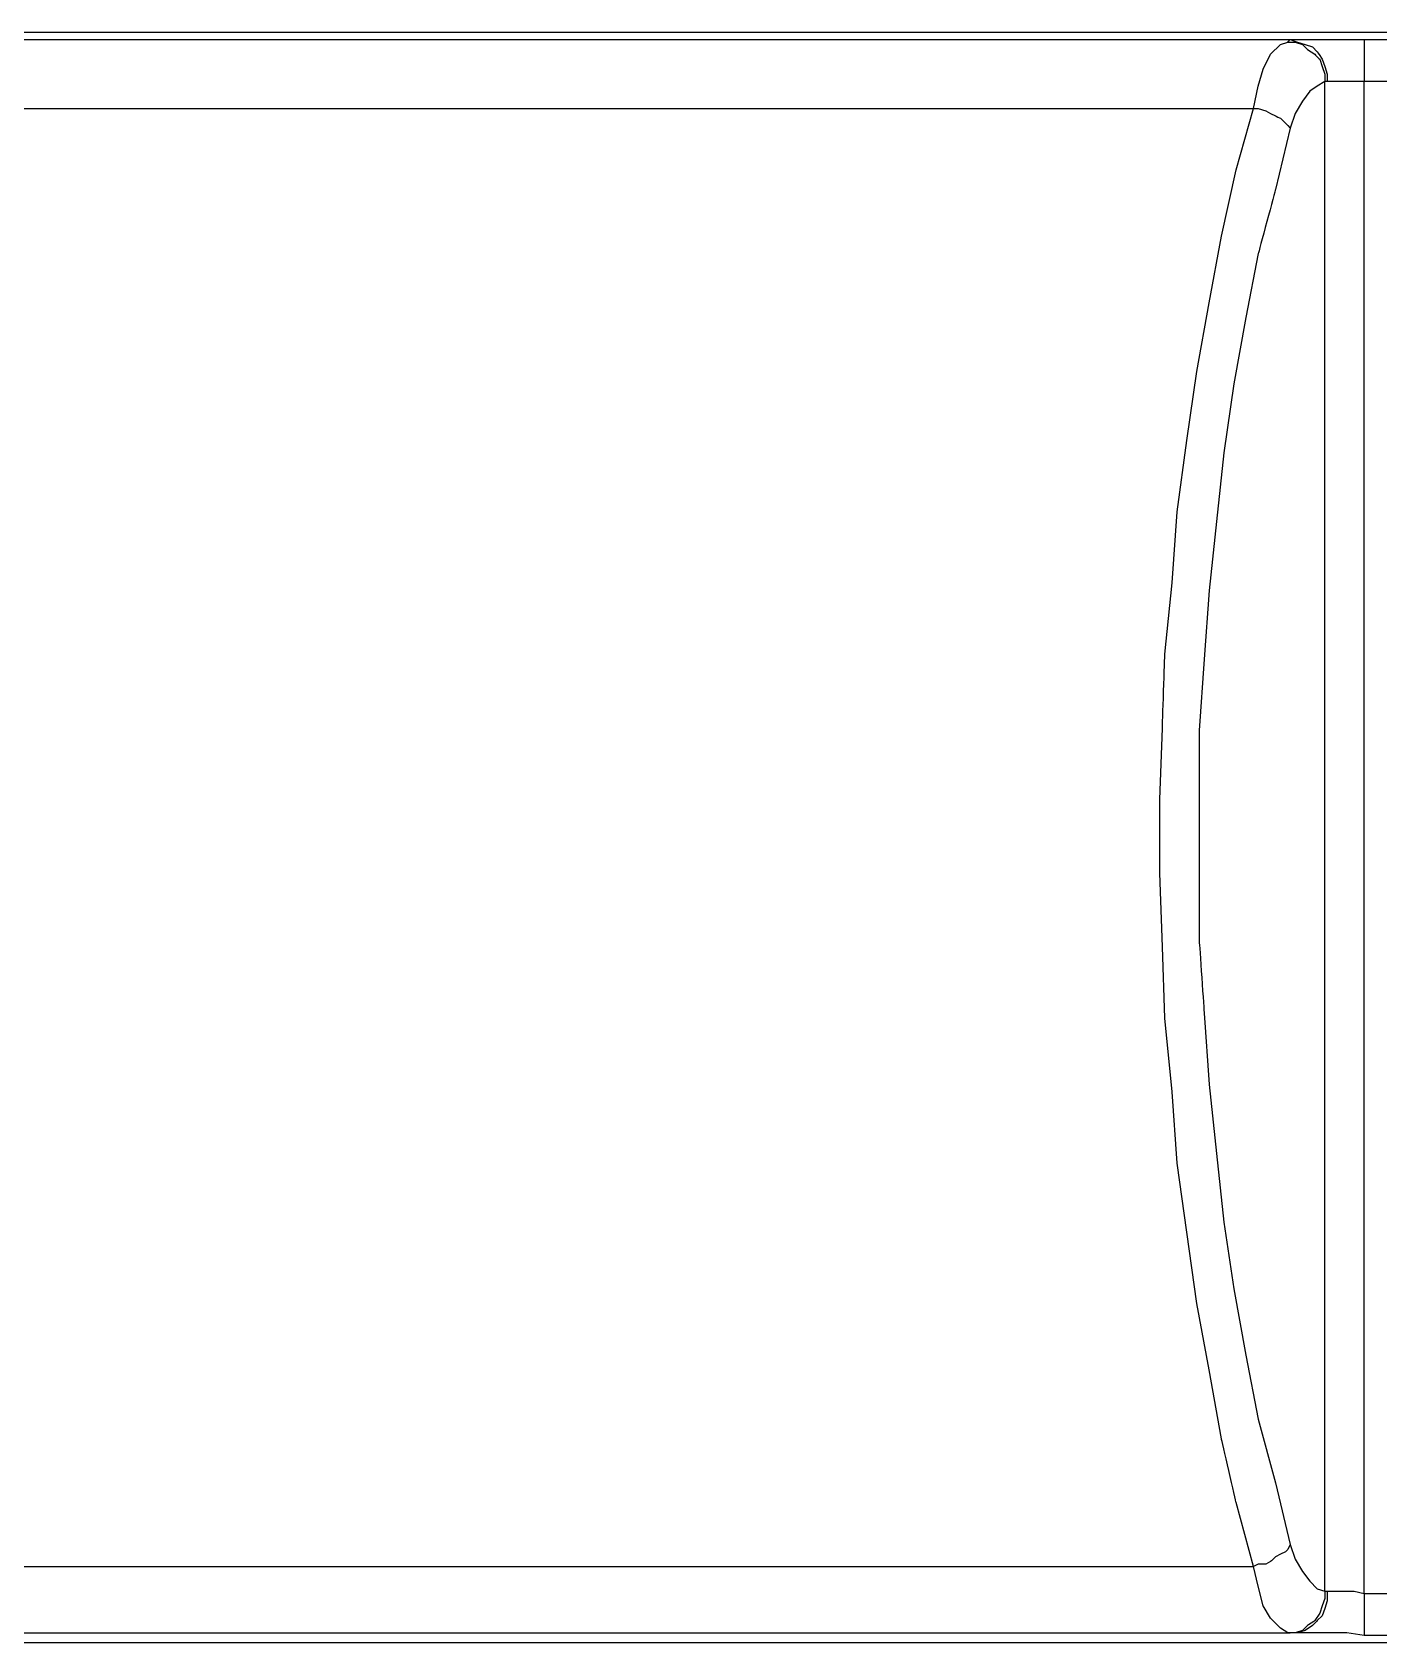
# Model space of a CAD drawing. Header units: centimetres. Extents: x -8.4 to 3.7, y -7.8 to 8.
# Drawn here: x -5.062 to -4.096, y 0.713 to 1.87 of the extents above; entities that cross this region are included whole.
import ezdxf

# ---------------------------------------------------------------- set-up
doc = ezdxf.new("R2010")
doc.units = ezdxf.units.CM
doc.header["$MEASUREMENT"] = 0
doc.layers.add('Layer 1', color=7, linetype='Continuous')

msp = doc.modelspace()

# ---------------------------------------------------------------- linework, layer by layer
at = {"layer": 'Layer 1', "lineweight": 25}
for points in [[(-5.94571, 1.86425), (-5.94571, 1.86425), (-4.1593, 1.86425), (-4.1593, 1.86425)], [(-5.72329, 1.86954), (-5.72329, 1.86954), (-2.46998, 1.86954), (-2.46998, 1.86954)], [(-4.16106, 1.86248), (-4.16106, 1.86248), (-4.1593, 1.86425), (-4.1593, 1.86425)], [(-4.10634, 1.86425), (-4.10634, 1.86425), (-4.08516, 1.86425), (-4.08516, 1.86425)], [(-4.13458, 0.7504), (-4.13458, 0.7504), (-4.13458, 1.83424), (-4.13458, 1.83424)], [(-4.13282, 1.83424), (-4.13282, 1.83424), (-4.13458, 1.83424), (-4.13458, 1.83424)], [(-4.10634, 0.74863), (-4.10634, 0.74863), (-4.10634, 1.83424), (-4.10634, 1.83424)], [(-4.08516, 1.83424), (-4.08516, 1.83424), (-4.10634, 1.83424), (-4.10634, 1.83424)], [(-5.91923, 1.81482), (-5.91923, 1.81482), (-4.18578, 1.81482), (-4.18578, 1.81482)], [(-5.91923, 0.76805), (-5.91923, 0.76805), (-4.18578, 0.76805), (-4.18578, 0.76805)], [(-4.13458, 0.7504), (-4.13458, 0.7504), (-4.13282, 0.7504), (-4.13282, 0.7504)], [(-4.10634, 0.74863), (-4.10634, 0.74863), (-4.08516, 0.74863), (-4.08516, 0.74863)], [(-5.94571, 0.72039), (-5.94571, 0.72039), (-4.1593, 0.72039), (-4.1593, 0.72039)], [(-4.1593, 0.72039), (-4.1593, 0.72039), (-4.16106, 0.72039), (-4.16106, 0.72039)], [(-4.08516, 0.71862), (-4.08516, 0.71862), (-4.10634, 0.71862), (-4.10634, 0.71862)], [(-2.46998, 0.71332), (-2.46998, 0.71332), (-5.72329, 0.71332), (-5.72329, 0.71332)]]:
    msp.add_open_spline(points, degree=3, dxfattribs=at)
for points, knots in [([(-4.18578, 1.81482), (-4.18578, 1.81482), (-4.18225, 1.83071), (-4.18225, 1.83071), (-4.18225, 1.83071), (-4.18225, 1.83071), (-4.17872, 1.84306), (-4.17872, 1.84306), (-4.17872, 1.84306), (-4.17872, 1.84306), (-4.17342, 1.85366), (-4.17342, 1.85366), (-4.17342, 1.85366), (-4.17342, 1.85366), (-4.16636, 1.86072), (-4.16636, 1.86072), (-4.16636, 1.86072), (-4.16636, 1.86072), (-4.16106, 1.86248), (-4.16106, 1.86248)], [0, 0, 0, 0, 0.1666667, 0.1666667, 0.1666667, 0.1666667, 0.3333333, 0.3333333, 0.3333333, 0.3333333, 0.5, 0.5, 0.5, 0.5, 0.6666667, 0.6666667, 0.6666667, 0.6666667, 1, 1, 1, 1]), ([(-4.16106, 1.86248), (-4.16106, 1.86248), (-4.15577, 1.86248), (-4.15577, 1.86248), (-4.15577, 1.86248), (-4.15577, 1.86248), (-4.15047, 1.86072), (-4.15047, 1.86072), (-4.15047, 1.86072), (-4.15047, 1.86072), (-4.14694, 1.85719), (-4.14694, 1.85719), (-4.14694, 1.85719), (-4.14694, 1.85719), (-4.14164, 1.85366), (-4.14164, 1.85366), (-4.14164, 1.85366), (-4.14164, 1.85366), (-4.13812, 1.85013), (-4.13812, 1.85013), (-4.13812, 1.85013), (-4.13812, 1.85013), (-4.13635, 1.84483), (-4.13635, 1.84483), (-4.13635, 1.84483), (-4.13635, 1.84483), (-4.13458, 1.83954), (-4.13458, 1.83954), (-4.13458, 1.83954), (-4.13458, 1.83954), (-4.13458, 1.83424), (-4.13458, 1.83424)], [0, 0, 0, 0, 0.1111111, 0.1111111, 0.1111111, 0.1111111, 0.2222222, 0.2222222, 0.2222222, 0.2222222, 0.3333333, 0.3333333, 0.3333333, 0.3333333, 0.4444444, 0.4444444, 0.4444444, 0.4444445, 0.5555556, 0.5555556, 0.5555556, 0.5555556, 0.6666667, 0.6666667, 0.6666667, 0.6666667, 0.7777778, 0.7777778, 0.7777778, 0.7777778, 1, 1, 1, 1]), ([(-4.1593, 1.86425), (-4.1593, 1.86425), (-4.154, 1.86248), (-4.154, 1.86248), (-4.154, 1.86248), (-4.154, 1.86248), (-4.14871, 1.86072), (-4.14871, 1.86072), (-4.14871, 1.86072), (-4.14871, 1.86072), (-4.14341, 1.85895), (-4.14341, 1.85895), (-4.14341, 1.85895), (-4.14341, 1.85895), (-4.13988, 1.85542), (-4.13988, 1.85542), (-4.13988, 1.85542), (-4.13988, 1.85542), (-4.13635, 1.85013), (-4.13635, 1.85013), (-4.13635, 1.85013), (-4.13635, 1.85013), (-4.13458, 1.84483), (-4.13458, 1.84483), (-4.13458, 1.84483), (-4.13458, 1.84483), (-4.13282, 1.83954), (-4.13282, 1.83954), (-4.13282, 1.83954), (-4.13282, 1.83954), (-4.13282, 1.83424), (-4.13282, 1.83424)], [0, 0, 0, 0, 0.1111111, 0.1111111, 0.1111111, 0.1111111, 0.2222222, 0.2222222, 0.2222222, 0.2222222, 0.3333333, 0.3333333, 0.3333333, 0.3333333, 0.4444444, 0.4444444, 0.4444444, 0.4444445, 0.5555556, 0.5555556, 0.5555556, 0.5555556, 0.6666667, 0.6666667, 0.6666667, 0.6666667, 0.7777778, 0.7777778, 0.7777778, 0.7777778, 1, 1, 1, 1]), ([(-4.1593, 1.86425), (-4.1593, 1.86425), (-4.15047, 1.86425), (-4.15047, 1.86425), (-4.15047, 1.86425), (-4.15047, 1.86425), (-4.14164, 1.86425), (-4.14164, 1.86425), (-4.14164, 1.86425), (-4.14164, 1.86425), (-4.13106, 1.86425), (-4.13106, 1.86425), (-4.13106, 1.86425), (-4.13106, 1.86425), (-4.1187, 1.86425), (-4.1187, 1.86425), (-4.1187, 1.86425), (-4.1187, 1.86425), (-4.10634, 1.86425), (-4.10634, 1.86425)], [0, 0, 0, 0, 0.1666667, 0.1666667, 0.1666667, 0.1666667, 0.3333333, 0.3333333, 0.3333333, 0.3333333, 0.5, 0.5, 0.5, 0.5, 0.6666667, 0.6666667, 0.6666667, 0.6666667, 1, 1, 1, 1]), ([(-4.10634, 1.86425), (-4.10634, 1.86425), (-4.10634, 1.86425), (-4.10634, 1.86425), (-4.10634, 1.86425), (-4.10634, 1.86425), (-4.10634, 1.86248), (-4.10634, 1.86248), (-4.10634, 1.86248), (-4.10634, 1.86248), (-4.10634, 1.85895), (-4.10634, 1.85895), (-4.10634, 1.85895), (-4.10634, 1.85895), (-4.10634, 1.85542), (-4.10634, 1.85542), (-4.10634, 1.85542), (-4.10634, 1.85542), (-4.10634, 1.85013), (-4.10634, 1.85013), (-4.10634, 1.85013), (-4.10634, 1.85013), (-4.10634, 1.84483), (-4.10634, 1.84483), (-4.10634, 1.84483), (-4.10634, 1.84483), (-4.10634, 1.83954), (-4.10634, 1.83954), (-4.10634, 1.83954), (-4.10634, 1.83954), (-4.10634, 1.83424), (-4.10634, 1.83424)], [0, 0, 0, 0, 0.1111111, 0.1111111, 0.1111111, 0.1111111, 0.2222222, 0.2222222, 0.2222222, 0.2222222, 0.3333333, 0.3333333, 0.3333333, 0.3333333, 0.4444444, 0.4444444, 0.4444444, 0.4444445, 0.5555556, 0.5555556, 0.5555556, 0.5555556, 0.6666667, 0.6666667, 0.6666667, 0.6666667, 0.7777778, 0.7777778, 0.7777778, 0.7777778, 1, 1, 1, 1]), ([(-4.13458, 1.83424), (-4.13458, 1.83424), (-4.13988, 1.83071), (-4.13988, 1.83071), (-4.13988, 1.83071), (-4.13988, 1.83071), (-4.14518, 1.82718), (-4.14518, 1.82718), (-4.14518, 1.82718), (-4.14518, 1.82718), (-4.15047, 1.82012), (-4.15047, 1.82012), (-4.15047, 1.82012), (-4.15047, 1.82012), (-4.15577, 1.81129), (-4.15577, 1.81129), (-4.15577, 1.81129), (-4.15577, 1.81129), (-4.1593, 1.8007), (-4.1593, 1.8007)], [0, 0, 0, 0, 0.1666667, 0.1666667, 0.1666667, 0.1666667, 0.3333333, 0.3333333, 0.3333333, 0.3333333, 0.5, 0.5, 0.5, 0.5, 0.6666667, 0.6666667, 0.6666667, 0.6666667, 1, 1, 1, 1]), ([(-4.10634, 1.83424), (-4.10634, 1.83424), (-4.1134, 1.83424), (-4.1134, 1.83424), (-4.1134, 1.83424), (-4.1134, 1.83424), (-4.1187, 1.83424), (-4.1187, 1.83424), (-4.1187, 1.83424), (-4.1187, 1.83424), (-4.124, 1.83424), (-4.124, 1.83424), (-4.124, 1.83424), (-4.124, 1.83424), (-4.12929, 1.83424), (-4.12929, 1.83424), (-4.12929, 1.83424), (-4.12929, 1.83424), (-4.13282, 1.83424), (-4.13282, 1.83424)], [0, 0, 0, 0, 0.1666667, 0.1666667, 0.1666667, 0.1666667, 0.3333333, 0.3333333, 0.3333333, 0.3333333, 0.5, 0.5, 0.5, 0.5, 0.6666667, 0.6666667, 0.6666667, 0.6666667, 1, 1, 1, 1]), ([(-4.18578, 0.76805), (-4.18578, 0.76805), (-4.19813, 0.81394), (-4.19813, 0.81394), (-4.19813, 0.81394), (-4.19813, 0.81394), (-4.20873, 0.85984), (-4.20873, 0.85984), (-4.20873, 0.85984), (-4.20873, 0.85984), (-4.21755, 0.90927), (-4.21755, 0.90927), (-4.21755, 0.90927), (-4.21755, 0.90927), (-4.22638, 0.95693), (-4.22638, 0.95693), (-4.22638, 0.95693), (-4.22638, 0.95693), (-4.23344, 1.00812), (-4.23344, 1.00812), (-4.23344, 1.00812), (-4.23344, 1.00812), (-4.2405, 1.05754), (-4.2405, 1.05754), (-4.2405, 1.05754), (-4.2405, 1.05754), (-4.24403, 1.10874), (-4.24403, 1.10874), (-4.24403, 1.10874), (-4.24403, 1.10874), (-4.24933, 1.16169), (-4.24933, 1.16169), (-4.24933, 1.16169), (-4.24933, 1.16169), (-4.25109, 1.21289), (-4.25109, 1.21289), (-4.25109, 1.21289), (-4.25109, 1.21289), (-4.25285, 1.26584), (-4.25285, 1.26584), (-4.25285, 1.26584), (-4.25285, 1.26584), (-4.25285, 1.31879), (-4.25285, 1.31879), (-4.25285, 1.31879), (-4.25285, 1.31879), (-4.25109, 1.36999), (-4.25109, 1.36999), (-4.25109, 1.36999), (-4.25109, 1.36999), (-4.24933, 1.42294), (-4.24933, 1.42294), (-4.24933, 1.42294), (-4.24933, 1.42294), (-4.24403, 1.47414), (-4.24403, 1.47414), (-4.24403, 1.47414), (-4.24403, 1.47414), (-4.2405, 1.52533), (-4.2405, 1.52533), (-4.2405, 1.52533), (-4.2405, 1.52533), (-4.23344, 1.57652), (-4.23344, 1.57652), (-4.23344, 1.57652), (-4.23344, 1.57652), (-4.22638, 1.62595), (-4.22638, 1.62595), (-4.22638, 1.62595), (-4.22638, 1.62595), (-4.21755, 1.67537), (-4.21755, 1.67537), (-4.21755, 1.67537), (-4.21755, 1.67537), (-4.20873, 1.72303), (-4.20873, 1.72303), (-4.20873, 1.72303), (-4.20873, 1.72303), (-4.19813, 1.77069), (-4.19813, 1.77069), (-4.19813, 1.77069), (-4.19813, 1.77069), (-4.18578, 1.81482), (-4.18578, 1.81482)], [0, 0, 0, 0, 0.0454545, 0.0454545, 0.0454545, 0.0454546, 0.0909091, 0.0909091, 0.0909091, 0.0909091, 0.1363636, 0.1363636, 0.1363636, 0.1363636, 0.1818182, 0.1818182, 0.1818182, 0.1818182, 0.2272727, 0.2272727, 0.2272727, 0.2272727, 0.2727273, 0.2727273, 0.2727273, 0.2727273, 0.3181818, 0.3181818, 0.3181818, 0.3181818, 0.3636364, 0.3636364, 0.3636364, 0.3636364, 0.4090909, 0.4090909, 0.4090909, 0.4090909, 0.4545455, 0.4545455, 0.4545455, 0.4545455, 0.5, 0.5, 0.5, 0.5, 0.5454545, 0.5454545, 0.5454545, 0.5454546, 0.5909091, 0.5909091, 0.5909091, 0.5909091, 0.6363636, 0.6363636, 0.6363636, 0.6363636, 0.6818182, 0.6818182, 0.6818182, 0.6818182, 0.7272727, 0.7272727, 0.7272727, 0.7272727, 0.7727273, 0.7727273, 0.7727273, 0.7727273, 0.8181818, 0.8181818, 0.8181818, 0.8181818, 0.8636364, 0.8636364, 0.8636364, 0.8636364, 0.9090909, 0.9090909, 0.9090909, 0.9090909, 1, 1, 1, 1]), ([(-4.18578, 1.81482), (-4.18578, 1.81482), (-4.18225, 1.81482), (-4.18225, 1.81482), (-4.18225, 1.81482), (-4.18225, 1.81482), (-4.17695, 1.81306), (-4.17695, 1.81306), (-4.17695, 1.81306), (-4.17695, 1.81306), (-4.17342, 1.81129), (-4.17342, 1.81129), (-4.17342, 1.81129), (-4.17342, 1.81129), (-4.16989, 1.80952), (-4.16989, 1.80952), (-4.16989, 1.80952), (-4.16989, 1.80952), (-4.16636, 1.80776), (-4.16636, 1.80776), (-4.16636, 1.80776), (-4.16636, 1.80776), (-4.16283, 1.80423), (-4.16283, 1.80423), (-4.16283, 1.80423), (-4.16283, 1.80423), (-4.16106, 1.80246), (-4.16106, 1.80246), (-4.16106, 1.80246), (-4.16106, 1.80246), (-4.1593, 1.8007), (-4.1593, 1.8007)], [0, 0, 0, 0, 0.1111111, 0.1111111, 0.1111111, 0.1111111, 0.2222222, 0.2222222, 0.2222222, 0.2222222, 0.3333333, 0.3333333, 0.3333333, 0.3333333, 0.4444444, 0.4444444, 0.4444444, 0.4444445, 0.5555556, 0.5555556, 0.5555556, 0.5555556, 0.6666667, 0.6666667, 0.6666667, 0.6666667, 0.7777778, 0.7777778, 0.7777778, 0.7777778, 1, 1, 1, 1]), ([(-4.1593, 1.8007), (-4.1593, 1.8007), (-4.16989, 1.75657), (-4.16989, 1.75657), (-4.16989, 1.75657), (-4.16989, 1.75657), (-4.18225, 1.71068), (-4.18225, 1.71068), (-4.18225, 1.71068), (-4.18225, 1.71068), (-4.19107, 1.66478), (-4.19107, 1.66478), (-4.19107, 1.66478), (-4.19107, 1.66478), (-4.1999, 1.61712), (-4.1999, 1.61712), (-4.1999, 1.61712), (-4.1999, 1.61712), (-4.20696, 1.56769), (-4.20696, 1.56769), (-4.20696, 1.56769), (-4.20696, 1.56769), (-4.21226, 1.51827), (-4.21226, 1.51827), (-4.21226, 1.51827), (-4.21226, 1.51827), (-4.21755, 1.46884), (-4.21755, 1.46884), (-4.21755, 1.46884), (-4.21755, 1.46884), (-4.22108, 1.41942), (-4.22108, 1.41942), (-4.22108, 1.41942), (-4.22108, 1.41942), (-4.22461, 1.36822), (-4.22461, 1.36822), (-4.22461, 1.36822), (-4.22461, 1.36822), (-4.22461, 1.31703), (-4.22461, 1.31703), (-4.22461, 1.31703), (-4.22461, 1.31703), (-4.22461, 1.26584), (-4.22461, 1.26584), (-4.22461, 1.26584), (-4.22461, 1.26584), (-4.22461, 1.21641), (-4.22461, 1.21641), (-4.22461, 1.21641), (-4.22461, 1.21641), (-4.22108, 1.16522), (-4.22108, 1.16522), (-4.22108, 1.16522), (-4.22108, 1.16522), (-4.21755, 1.11403), (-4.21755, 1.11403), (-4.21755, 1.11403), (-4.21755, 1.11403), (-4.21226, 1.0646), (-4.21226, 1.0646), (-4.21226, 1.0646), (-4.21226, 1.0646), (-4.20696, 1.01518), (-4.20696, 1.01518), (-4.20696, 1.01518), (-4.20696, 1.01518), (-4.1999, 0.96752), (-4.1999, 0.96752), (-4.1999, 0.96752), (-4.1999, 0.96752), (-4.19107, 0.91985), (-4.19107, 0.91985), (-4.19107, 0.91985), (-4.19107, 0.91985), (-4.18225, 0.87396), (-4.18225, 0.87396), (-4.18225, 0.87396), (-4.18225, 0.87396), (-4.16989, 0.82807), (-4.16989, 0.82807), (-4.16989, 0.82807), (-4.16989, 0.82807), (-4.1593, 0.78394), (-4.1593, 0.78394)], [0, 0, 0, 0, 0.0454545, 0.0454545, 0.0454545, 0.0454546, 0.0909091, 0.0909091, 0.0909091, 0.0909091, 0.1363636, 0.1363636, 0.1363636, 0.1363636, 0.1818182, 0.1818182, 0.1818182, 0.1818182, 0.2272727, 0.2272727, 0.2272727, 0.2272727, 0.2727273, 0.2727273, 0.2727273, 0.2727273, 0.3181818, 0.3181818, 0.3181818, 0.3181818, 0.3636364, 0.3636364, 0.3636364, 0.3636364, 0.4090909, 0.4090909, 0.4090909, 0.4090909, 0.4545455, 0.4545455, 0.4545455, 0.4545455, 0.5, 0.5, 0.5, 0.5, 0.5454545, 0.5454545, 0.5454545, 0.5454546, 0.5909091, 0.5909091, 0.5909091, 0.5909091, 0.6363636, 0.6363636, 0.6363636, 0.6363636, 0.6818182, 0.6818182, 0.6818182, 0.6818182, 0.7272727, 0.7272727, 0.7272727, 0.7272727, 0.7727273, 0.7727273, 0.7727273, 0.7727273, 0.8181818, 0.8181818, 0.8181818, 0.8181818, 0.8636364, 0.8636364, 0.8636364, 0.8636364, 0.9090909, 0.9090909, 0.9090909, 0.9090909, 1, 1, 1, 1]), ([(-4.1593, 0.78394), (-4.1593, 0.78394), (-4.16106, 0.7804), (-4.16106, 0.7804), (-4.16106, 0.7804), (-4.16106, 0.7804), (-4.16283, 0.77864), (-4.16283, 0.77864), (-4.16283, 0.77864), (-4.16283, 0.77864), (-4.16636, 0.77687), (-4.16636, 0.77687), (-4.16636, 0.77687), (-4.16636, 0.77687), (-4.16989, 0.77511), (-4.16989, 0.77511), (-4.16989, 0.77511), (-4.16989, 0.77511), (-4.17342, 0.77158), (-4.17342, 0.77158), (-4.17342, 0.77158), (-4.17342, 0.77158), (-4.17695, 0.76981), (-4.17695, 0.76981), (-4.17695, 0.76981), (-4.17695, 0.76981), (-4.18225, 0.76981), (-4.18225, 0.76981), (-4.18225, 0.76981), (-4.18225, 0.76981), (-4.18578, 0.76805), (-4.18578, 0.76805)], [0, 0, 0, 0, 0.1111111, 0.1111111, 0.1111111, 0.1111111, 0.2222222, 0.2222222, 0.2222222, 0.2222222, 0.3333333, 0.3333333, 0.3333333, 0.3333333, 0.4444444, 0.4444444, 0.4444444, 0.4444445, 0.5555556, 0.5555556, 0.5555556, 0.5555556, 0.6666667, 0.6666667, 0.6666667, 0.6666667, 0.7777778, 0.7777778, 0.7777778, 0.7777778, 1, 1, 1, 1]), ([(-4.1593, 0.78394), (-4.1593, 0.78394), (-4.15577, 0.77334), (-4.15577, 0.77334), (-4.15577, 0.77334), (-4.15577, 0.77334), (-4.15047, 0.76452), (-4.15047, 0.76452), (-4.15047, 0.76452), (-4.15047, 0.76452), (-4.14518, 0.75746), (-4.14518, 0.75746), (-4.14518, 0.75746), (-4.14518, 0.75746), (-4.13988, 0.75216), (-4.13988, 0.75216), (-4.13988, 0.75216), (-4.13988, 0.75216), (-4.13458, 0.7504), (-4.13458, 0.7504)], [0, 0, 0, 0, 0.1666667, 0.1666667, 0.1666667, 0.1666667, 0.3333333, 0.3333333, 0.3333333, 0.3333333, 0.5, 0.5, 0.5, 0.5, 0.6666667, 0.6666667, 0.6666667, 0.6666667, 1, 1, 1, 1]), ([(-4.16106, 0.72039), (-4.16106, 0.72039), (-4.16636, 0.72392), (-4.16636, 0.72392), (-4.16636, 0.72392), (-4.16636, 0.72392), (-4.17342, 0.73098), (-4.17342, 0.73098), (-4.17342, 0.73098), (-4.17342, 0.73098), (-4.17872, 0.7398), (-4.17872, 0.7398), (-4.17872, 0.7398), (-4.17872, 0.7398), (-4.18225, 0.75392), (-4.18225, 0.75392), (-4.18225, 0.75392), (-4.18225, 0.75392), (-4.18578, 0.76805), (-4.18578, 0.76805)], [0, 0, 0, 0, 0.1666667, 0.1666667, 0.1666667, 0.1666667, 0.3333333, 0.3333333, 0.3333333, 0.3333333, 0.5, 0.5, 0.5, 0.5, 0.6666667, 0.6666667, 0.6666667, 0.6666667, 1, 1, 1, 1]), ([(-4.13458, 0.7504), (-4.13458, 0.7504), (-4.13458, 0.7451), (-4.13458, 0.7451), (-4.13458, 0.7451), (-4.13458, 0.7451), (-4.13635, 0.7398), (-4.13635, 0.7398), (-4.13635, 0.7398), (-4.13635, 0.7398), (-4.13812, 0.73451), (-4.13812, 0.73451), (-4.13812, 0.73451), (-4.13812, 0.73451), (-4.14164, 0.72921), (-4.14164, 0.72921), (-4.14164, 0.72921), (-4.14164, 0.72921), (-4.14694, 0.72568), (-4.14694, 0.72568), (-4.14694, 0.72568), (-4.14694, 0.72568), (-4.15047, 0.72215), (-4.15047, 0.72215), (-4.15047, 0.72215), (-4.15047, 0.72215), (-4.15577, 0.72039), (-4.15577, 0.72039), (-4.15577, 0.72039), (-4.15577, 0.72039), (-4.16106, 0.72039), (-4.16106, 0.72039)], [0, 0, 0, 0, 0.1111111, 0.1111111, 0.1111111, 0.1111111, 0.2222222, 0.2222222, 0.2222222, 0.2222222, 0.3333333, 0.3333333, 0.3333333, 0.3333333, 0.4444444, 0.4444444, 0.4444444, 0.4444445, 0.5555556, 0.5555556, 0.5555556, 0.5555556, 0.6666667, 0.6666667, 0.6666667, 0.6666667, 0.7777778, 0.7777778, 0.7777778, 0.7777778, 1, 1, 1, 1]), ([(-4.13282, 0.7504), (-4.13282, 0.7504), (-4.13282, 0.74334), (-4.13282, 0.74334), (-4.13282, 0.74334), (-4.13282, 0.74334), (-4.13458, 0.73804), (-4.13458, 0.73804), (-4.13458, 0.73804), (-4.13458, 0.73804), (-4.13635, 0.73274), (-4.13635, 0.73274), (-4.13635, 0.73274), (-4.13635, 0.73274), (-4.13988, 0.72921), (-4.13988, 0.72921), (-4.13988, 0.72921), (-4.13988, 0.72921), (-4.14341, 0.72568), (-4.14341, 0.72568), (-4.14341, 0.72568), (-4.14341, 0.72568), (-4.14871, 0.72215), (-4.14871, 0.72215), (-4.14871, 0.72215), (-4.14871, 0.72215), (-4.154, 0.72039), (-4.154, 0.72039), (-4.154, 0.72039), (-4.154, 0.72039), (-4.1593, 0.72039), (-4.1593, 0.72039)], [0, 0, 0, 0, 0.1111111, 0.1111111, 0.1111111, 0.1111111, 0.2222222, 0.2222222, 0.2222222, 0.2222222, 0.3333333, 0.3333333, 0.3333333, 0.3333333, 0.4444444, 0.4444444, 0.4444444, 0.4444445, 0.5555556, 0.5555556, 0.5555556, 0.5555556, 0.6666667, 0.6666667, 0.6666667, 0.6666667, 0.7777778, 0.7777778, 0.7777778, 0.7777778, 1, 1, 1, 1]), ([(-4.13282, 0.7504), (-4.13282, 0.7504), (-4.12929, 0.7504), (-4.12929, 0.7504), (-4.12929, 0.7504), (-4.12929, 0.7504), (-4.124, 0.7504), (-4.124, 0.7504), (-4.124, 0.7504), (-4.124, 0.7504), (-4.1187, 0.7504), (-4.1187, 0.7504), (-4.1187, 0.7504), (-4.1187, 0.7504), (-4.1134, 0.7504), (-4.1134, 0.7504), (-4.1134, 0.7504), (-4.1134, 0.7504), (-4.10634, 0.74863), (-4.10634, 0.74863)], [0, 0, 0, 0, 0.1666667, 0.1666667, 0.1666667, 0.1666667, 0.3333333, 0.3333333, 0.3333333, 0.3333333, 0.5, 0.5, 0.5, 0.5, 0.6666667, 0.6666667, 0.6666667, 0.6666667, 1, 1, 1, 1]), ([(-4.10634, 0.74863), (-4.10634, 0.74863), (-4.10634, 0.74334), (-4.10634, 0.74334), (-4.10634, 0.74334), (-4.10634, 0.74334), (-4.10634, 0.73804), (-4.10634, 0.73804), (-4.10634, 0.73804), (-4.10634, 0.73804), (-4.10634, 0.73274), (-4.10634, 0.73274), (-4.10634, 0.73274), (-4.10634, 0.73274), (-4.10634, 0.72921), (-4.10634, 0.72921), (-4.10634, 0.72921), (-4.10634, 0.72921), (-4.10634, 0.72392), (-4.10634, 0.72392), (-4.10634, 0.72392), (-4.10634, 0.72392), (-4.10634, 0.72215), (-4.10634, 0.72215), (-4.10634, 0.72215), (-4.10634, 0.72215), (-4.10634, 0.72039), (-4.10634, 0.72039), (-4.10634, 0.72039), (-4.10634, 0.72039), (-4.10634, 0.71862), (-4.10634, 0.71862)], [0, 0, 0, 0, 0.1111111, 0.1111111, 0.1111111, 0.1111111, 0.2222222, 0.2222222, 0.2222222, 0.2222222, 0.3333333, 0.3333333, 0.3333333, 0.3333333, 0.4444444, 0.4444444, 0.4444444, 0.4444445, 0.5555556, 0.5555556, 0.5555556, 0.5555556, 0.6666667, 0.6666667, 0.6666667, 0.6666667, 0.7777778, 0.7777778, 0.7777778, 0.7777778, 1, 1, 1, 1]), ([(-4.10634, 0.71862), (-4.10634, 0.71862), (-4.1187, 0.72039), (-4.1187, 0.72039), (-4.1187, 0.72039), (-4.1187, 0.72039), (-4.13106, 0.72039), (-4.13106, 0.72039), (-4.13106, 0.72039), (-4.13106, 0.72039), (-4.14164, 0.72039), (-4.14164, 0.72039), (-4.14164, 0.72039), (-4.14164, 0.72039), (-4.15047, 0.72039), (-4.15047, 0.72039), (-4.15047, 0.72039), (-4.15047, 0.72039), (-4.1593, 0.72039), (-4.1593, 0.72039)], [0, 0, 0, 0, 0.1666667, 0.1666667, 0.1666667, 0.1666667, 0.3333333, 0.3333333, 0.3333333, 0.3333333, 0.5, 0.5, 0.5, 0.5, 0.6666667, 0.6666667, 0.6666667, 0.6666667, 1, 1, 1, 1])]:
    msp.add_open_spline(points, degree=3, knots=knots, dxfattribs=at)

doc.saveas('drawing.dxf')
